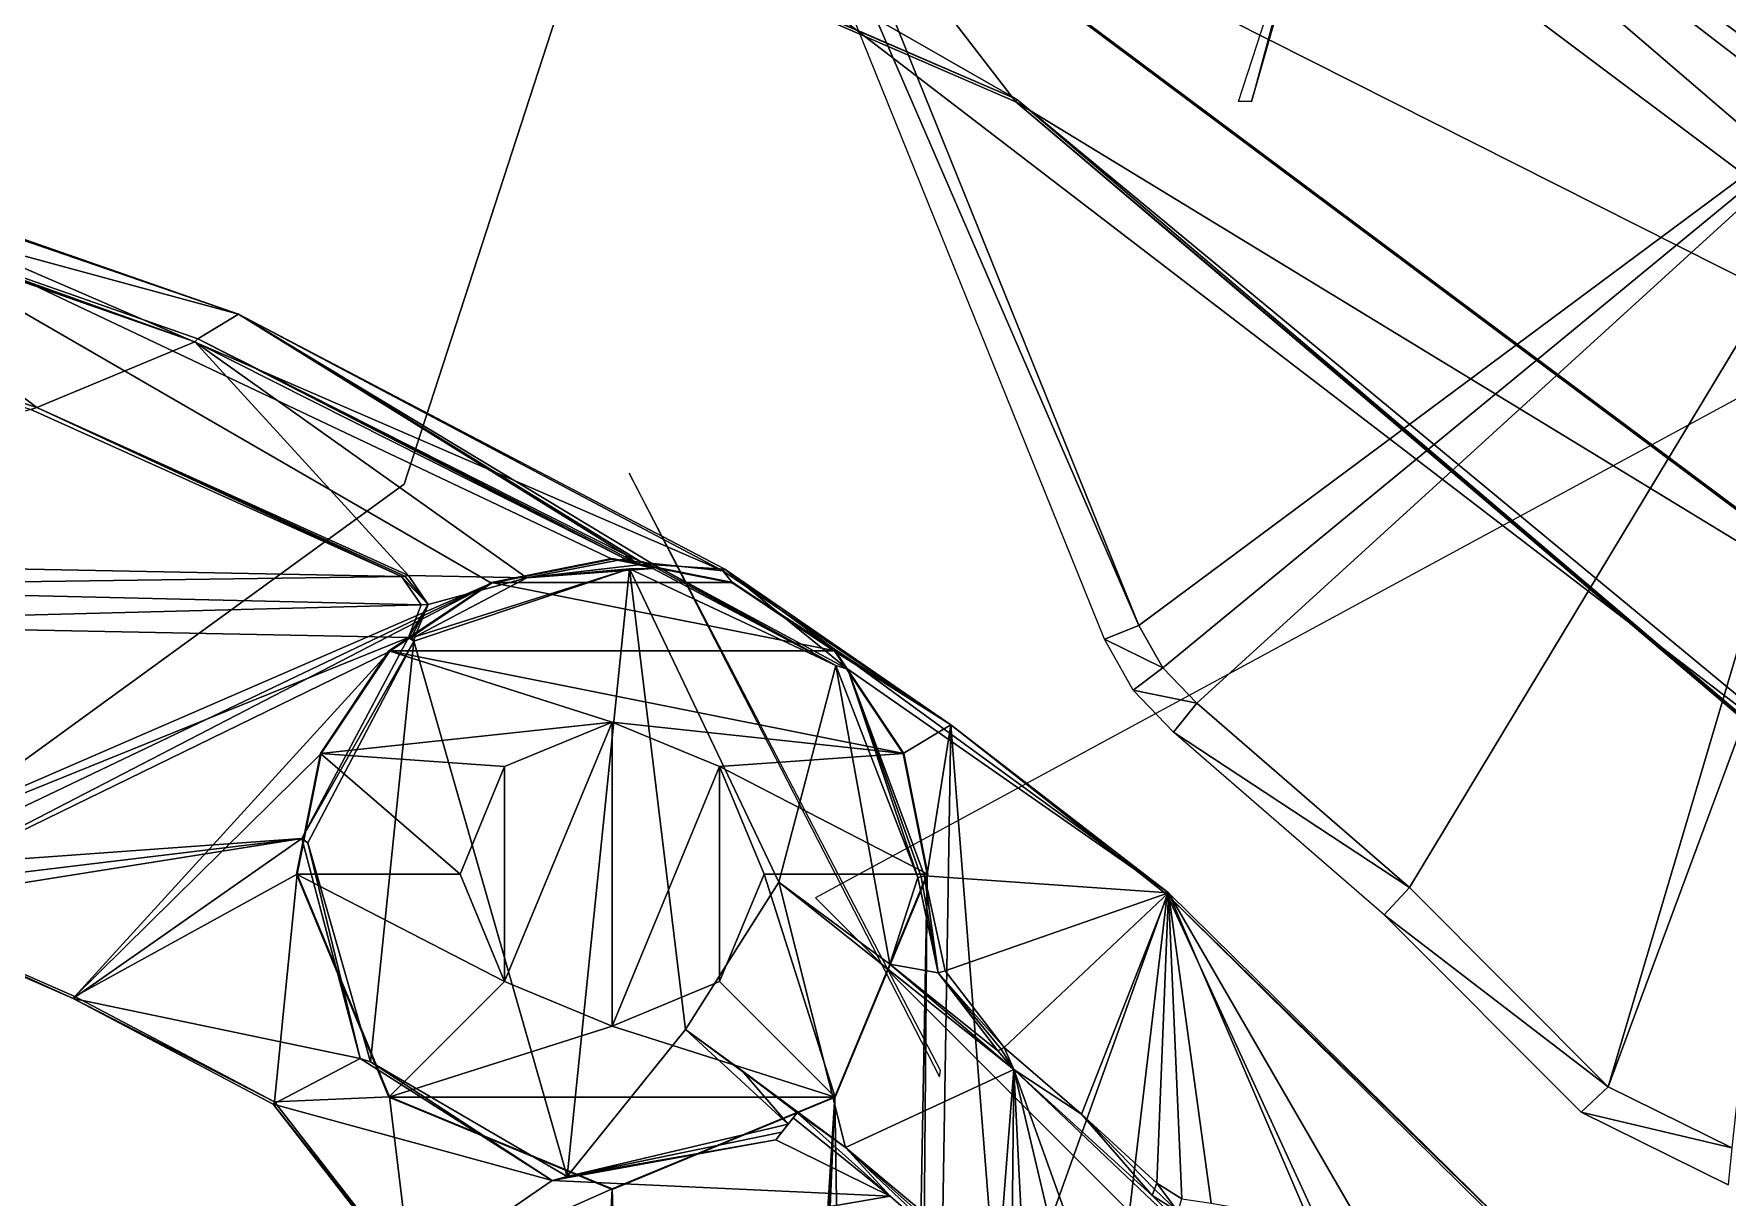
# Model space of a CAD drawing. Header units: millimetres. Extents: x -228 to 228, y -204 to 237.
# Drawn here: x 17.26 to 40.09, y 34.22 to 49.91 of the extents above; entities that cross this region are included whole.
import ezdxf

# ---------------------------------------------------------------- set-up
doc = ezdxf.new("R2010")
doc.units = ezdxf.units.MM
doc.header["$LTSCALE"] = 127.314815
for name, color, linetype in [('1824', 7, 'CONTINUOUS'), ('2216', 7, 'CONTINUOUS'), ('2280', 7, 'CONTINUOUS'), ('2468', 7, 'CONTINUOUS'), ('2793', 7, 'CONTINUOUS'), ('3519', 7, 'CONTINUOUS'), ('3522', 7, 'CONTINUOUS'), ('3565', 7, 'CONTINUOUS'), ('3601', 7, 'CONTINUOUS'), ('3618', 7, 'CONTINUOUS'), ('3619', 7, 'CONTINUOUS'), ('3621', 7, 'CONTINUOUS'), ('3628', 7, 'CONTINUOUS'), ('5003', 7, 'CONTINUOUS'), ('5004', 7, 'CONTINUOUS'), ('5008', 7, 'CONTINUOUS'), ('5010', 7, 'CONTINUOUS'), ('5075', 7, 'CONTINUOUS'), ('5076', 7, 'CONTINUOUS'), ('5080', 7, 'CONTINUOUS'), ('5083', 7, 'CONTINUOUS'), ('5084', 7, 'CONTINUOUS'), ('5085', 7, 'CONTINUOUS'), ('5110', 7, 'CONTINUOUS'), ('5111', 7, 'CONTINUOUS'), ('5112', 7, 'CONTINUOUS'), ('5113', 7, 'CONTINUOUS'), ('5130', 7, 'CONTINUOUS'), ('5131', 7, 'CONTINUOUS'), ('5136', 7, 'CONTINUOUS'), ('5137', 7, 'CONTINUOUS'), ('5139', 7, 'CONTINUOUS'), ('5140', 7, 'CONTINUOUS'), ('5155', 7, 'CONTINUOUS'), ('5156', 7, 'CONTINUOUS'), ('5201', 7, 'CONTINUOUS'), ('5242', 7, 'CONTINUOUS'), ('5254', 7, 'CONTINUOUS'), ('5259', 7, 'CONTINUOUS'), ('5282', 7, 'CONTINUOUS'), ('5284', 7, 'CONTINUOUS'), ('5285', 7, 'CONTINUOUS'), ('5286', 7, 'CONTINUOUS'), ('5287', 7, 'CONTINUOUS'), ('5289', 7, 'CONTINUOUS'), ('5291', 7, 'CONTINUOUS'), ('5295', 7, 'CONTINUOUS'), ('5312', 7, 'CONTINUOUS'), ('5313', 7, 'CONTINUOUS')]:
    doc.layers.add(name, color=color, linetype=linetype)

msp = doc.modelspace()

# ---------------------------------------------------------------- linework, layer by layer
at = {"layer": '1824', "color": 5, "linetype": 'Continuous'}
for points in [[(27.5, 60, 15.1), (22.248, 43.836, 15.1), (27.5, 60, 17.1), (27.5, 60, 15.1)], [(22.248, 43.836, 15.1), (8.498, 33.846, 15.1), (22.248, 43.836, 17.1), (22.248, 43.836, 15.1)]]:
    msp.add_3dface(points, dxfattribs=at)
at = {"layer": '2216', "color": 5, "linetype": 'Continuous'}
msp.add_3dface([(27.796, 38.258, 1088.256), (38.258, 27.796, 1088.256), (71.442, 61.905, 1086.02), (27.796, 38.258, 1088.256)], dxfattribs=at)
at = {"layer": '2280', "color": 5, "linetype": 'Continuous'}
for points in [[(33.5, 49, 1084.89), (34.932, 53.408, 1084.89), (33.676, 49, 1085.314), (33.5, 49, 1084.89)], [(34.932, 53.408, 1084.89), (34.657, 52.662, 1085.314), (33.676, 49, 1085.314), (34.932, 53.408, 1084.89)]]:
    msp.add_3dface(points, dxfattribs=at)
at = {"layer": '2468', "color": 6, "linetype": 'Continuous'}
msp.add_3dface([(29.467, 35.846, 1081.058), (29.483, 35.932, 1078.615), (25.281, 43.986, 1083.49), (29.467, 35.846, 1081.058)], dxfattribs=at)
at = {"layer": '2793', "color": 6, "linetype": 'Continuous'}
msp.add_3dface([(52.59, 47.66, 1079.587), (52.633, 47.819, 1079.765), (37.637, 60.172, 1079.587), (52.59, 47.66, 1079.587)], dxfattribs=at)
at = {"layer": '3519', "color": 5, "linetype": 'Continuous'}
for points in [[(24.568, 60.718, 1032.99), (42.638, 49.722, 1032.99), (32.157, 41.934, 1032.99), (24.568, 60.718, 1032.99)], [(32.157, 41.934, 1032.99), (42.638, 49.722, 1032.99), (32.48, 41.359, 1032.99), (32.157, 41.934, 1032.99)], [(32.48, 41.359, 1032.99), (42.638, 49.722, 1032.99), (32.937, 40.883, 1032.99), (32.48, 41.359, 1032.99)], [(32.937, 40.883, 1032.99), (42.638, 49.722, 1032.99), (35.805, 38.396, 1032.99), (32.937, 40.883, 1032.99)], [(35.805, 38.396, 1032.99), (42.638, 49.722, 1032.99), (38.486, 35.708, 1032.99), (35.805, 38.396, 1032.99)], [(42.638, 49.722, 1032.99), (40.976, 42.426, 1032.99), (38.486, 35.708, 1032.99), (42.638, 49.722, 1032.99)], [(38.486, 35.708, 1032.99), (40.976, 42.426, 1032.99), (40.151, 34.888, 1032.99), (38.486, 35.708, 1032.99)]]:
    msp.add_3dface(points, dxfattribs=at)
at = {"layer": '3522', "color": 5, "linetype": 'Continuous'}
for points in [[(65.761, 65.761, 1035.99), (80.54, 46.5, 1035.99), (24.755, 61.181, 1035.99), (65.761, 65.761, 1035.99)], [(24.755, 61.181, 1035.99), (80.54, 46.5, 1035.99), (42.964, 50.101, 1035.99), (24.755, 61.181, 1035.99)]]:
    msp.add_3dface(points, dxfattribs=at)
at = {"layer": '3565', "color": 5, "linetype": 'Continuous'}
for points in [[(38.119, 35.368, 1037.99), (38.119, 35.368, 1033.49), (40.104, 34.39, 1033.49), (38.119, 35.368, 1037.99)], [(40.104, 34.39, 1037.99), (38.119, 35.368, 1037.99), (40.104, 34.39, 1033.49), (40.104, 34.39, 1037.99)]]:
    msp.add_3dface(points, dxfattribs=at)
at = {"layer": '3601', "color": 5, "linetype": 'Continuous'}
msp.add_3dface([(42.638, 49.722, 1032.99), (24.568, 60.718, 1032.99), (42.963, 50.101, 1033.49), (42.638, 49.722, 1032.99)], dxfattribs=at)
at = {"layer": '3618', "color": 5, "linetype": 'Continuous'}
for points in [[(24.104, 60.531, 1033.49), (24.568, 60.718, 1032.99), (32.157, 41.934, 1032.99), (24.104, 60.531, 1033.49)], [(31.693, 41.747, 1033.49), (24.104, 60.531, 1033.49), (32.157, 41.934, 1032.99), (31.693, 41.747, 1033.49)]]:
    msp.add_3dface(points, dxfattribs=at)
at = {"layer": '3619', "color": 5, "linetype": 'Continuous'}
for points in [[(31.693, 41.747, 1033.49), (32.157, 41.934, 1032.99), (32.48, 41.359, 1032.99), (31.693, 41.747, 1033.49)], [(32.078, 41.061, 1033.49), (31.693, 41.747, 1033.49), (32.48, 41.359, 1032.99), (32.078, 41.061, 1033.49)], [(32.078, 41.061, 1033.49), (32.48, 41.359, 1032.99), (32.937, 40.883, 1032.99), (32.078, 41.061, 1033.49)], [(32.623, 40.494, 1033.49), (32.078, 41.061, 1033.49), (32.937, 40.883, 1032.99), (32.623, 40.494, 1033.49)]]:
    msp.add_3dface(points, dxfattribs=at)
at = {"layer": '3621', "color": 5, "linetype": 'Continuous'}
for points in [[(38.119, 35.368, 1033.49), (38.486, 35.708, 1032.99), (40.151, 34.888, 1032.99), (38.119, 35.368, 1033.49)], [(40.104, 34.39, 1033.49), (38.119, 35.368, 1033.49), (40.151, 34.888, 1032.99), (40.104, 34.39, 1033.49)]]:
    msp.add_3dface(points, dxfattribs=at)
at = {"layer": '3628', "color": 5, "linetype": 'Continuous'}
for points in [[(32.623, 40.494, 1033.49), (32.937, 40.883, 1032.99), (35.805, 38.396, 1032.99), (32.623, 40.494, 1033.49)], [(35.464, 38.03, 1033.49), (32.623, 40.494, 1033.49), (35.805, 38.396, 1032.99), (35.464, 38.03, 1033.49)], [(35.464, 38.03, 1033.49), (35.805, 38.396, 1032.99), (38.486, 35.708, 1032.99), (35.464, 38.03, 1033.49)], [(38.119, 35.368, 1033.49), (35.464, 38.03, 1033.49), (38.486, 35.708, 1032.99), (38.119, 35.368, 1033.49)]]:
    msp.add_3dface(points, dxfattribs=at)
at = {"layer": '5003', "color": 6, "linetype": 'Continuous'}
for points in [[(23.429, 42.502, 1039.01), (12.972, 48.548, 1039.01), (25.054, 42.826, 1039.01), (23.429, 42.502, 1039.01)], [(12.972, 48.548, 1039.01), (23.429, 42.502, 1039.01), (14.491, 38.626, 1039.01), (12.972, 48.548, 1039.01)], [(25.054, 42.826, 1039.01), (12.972, 48.548, 1039.01), (26.546, 42.668, 1039.01), (25.054, 42.826, 1039.01)], [(26.679, 42.502, 1039.01), (25.054, 42.826, 1039.01), (26.546, 42.668, 1039.01), (26.679, 42.502, 1039.01)], [(14.491, 38.626, 1039.01), (23.429, 42.502, 1039.01), (14.71, 38.34, 1039.01), (14.491, 38.626, 1039.01)], [(14.71, 38.34, 1039.01), (23.429, 42.502, 1039.01), (15.016, 38.149, 1039.01), (14.71, 38.34, 1039.01)], [(23.429, 42.502, 1039.01), (22.05, 41.582, 1039.01), (15.016, 38.149, 1039.01), (23.429, 42.502, 1039.01)], [(29.621, 40.593, 1039.01), (26.679, 42.502, 1039.01), (26.546, 42.668, 1039.01), (29.621, 40.593, 1039.01)], [(28.057, 41.581, 1039.01), (26.679, 42.502, 1039.01), (29.621, 40.593, 1039.01), (28.057, 41.581, 1039.01)], [(15.016, 38.149, 1039.01), (22.05, 41.582, 1039.01), (17.806, 36.929, 1039.01), (15.016, 38.149, 1039.01)], [(22.05, 41.582, 1039.01), (21.13, 40.204, 1039.01), (17.806, 36.929, 1039.01), (22.05, 41.582, 1039.01)], [(28.977, 40.204, 1039.01), (28.057, 41.581, 1039.01), (29.621, 40.593, 1039.01), (28.977, 40.204, 1039.01)], [(29.3, 38.579, 1039.01), (28.977, 40.204, 1039.01), (29.621, 40.593, 1039.01), (29.3, 38.579, 1039.01)], [(29, 2.712, 1039.01), (29.3, 38.579, 1039.01), (29.621, 40.593, 1039.01), (29, 2.712, 1039.01)], [(30.295, 32.038, 1039.01), (29, 2.712, 1039.01), (29.621, 40.593, 1039.01), (30.295, 32.038, 1039.01)], [(32.536, 38.297, 1039.01), (30.295, 32.038, 1039.01), (29.621, 40.593, 1039.01), (32.536, 38.297, 1039.01)], [(21.13, 40.204, 1039.01), (20.807, 38.579, 1039.01), (17.806, 36.929, 1039.01), (21.13, 40.204, 1039.01)], [(17.806, 36.929, 1039.01), (20.807, 38.579, 1039.01), (20.499, 35.506, 1039.01), (17.806, 36.929, 1039.01)], [(20.807, 38.579, 1039.01), (22.05, 35.576, 1039.01), (20.499, 35.506, 1039.01), (20.807, 38.579, 1039.01)], [(29.3, 38.579, 1039.01), (28.614, 1, 1039.01), (28.056, 35.576, 1039.01), (29.3, 38.579, 1039.01)], [(28.614, 1, 1039.01), (29.3, 38.579, 1039.01), (29, 2.712, 1039.01), (28.614, 1, 1039.01)], [(32.018, 33.915, 1039.01), (30.295, 32.038, 1039.01), (32.536, 38.297, 1039.01), (32.018, 33.915, 1039.01)], [(34.563, 33.902, 1039.01), (32.018, 33.915, 1039.01), (32.536, 38.297, 1039.01), (34.563, 33.902, 1039.01)], [(37.817, 33.092, 1039.01), (34.563, 33.902, 1039.01), (32.536, 38.297, 1039.01), (37.817, 33.092, 1039.01)], [(20.499, 35.506, 1039.01), (22.05, 35.576, 1039.01), (22.348, 33.128, 1039.01), (20.499, 35.506, 1039.01)], [(22.05, 35.576, 1039.01), (25.053, 34.332, 1039.01), (22.348, 33.128, 1039.01), (22.05, 35.576, 1039.01)], [(25.053, 34.332, 1039.01), (28.056, 35.576, 1039.01), (26, 2.712, 1039.01), (25.053, 34.332, 1039.01)], [(28.056, 35.576, 1039.01), (26.557, 0.712, 1039.01), (26, 0.712, 1039.01), (28.056, 35.576, 1039.01)], [(28.056, 35.576, 1039.01), (26, 0.712, 1039.01), (26, 2.712, 1039.01), (28.056, 35.576, 1039.01)], [(26.565, 0.751, 1039.01), (26.557, 0.712, 1039.01), (28.056, 35.576, 1039.01), (26.565, 0.751, 1039.01)], [(26.57, 0.791, 1039.01), (26.565, 0.751, 1039.01), (28.056, 35.576, 1039.01), (26.57, 0.791, 1039.01)], [(26.59, 1, 1039.01), (26.57, 0.791, 1039.01), (28.056, 35.576, 1039.01), (26.59, 1, 1039.01)], [(28.614, 1, 1039.01), (26.59, 1, 1039.01), (28.056, 35.576, 1039.01), (28.614, 1, 1039.01)], [(25.053, 34.332, 1039.01), (23.735, 8.205, 1039.01), (22.348, 33.128, 1039.01), (25.053, 34.332, 1039.01)], [(24.969, 2.712, 1039.01), (23.735, 8.205, 1039.01), (25.053, 34.332, 1039.01), (24.969, 2.712, 1039.01)], [(24.969, 2.712, 1039.01), (25.053, 34.332, 1039.01), (26, 2.712, 1039.01), (24.969, 2.712, 1039.01)]]:
    msp.add_3dface(points, dxfattribs=at)
at = {"layer": '5004', "color": 6, "linetype": 'Continuous'}
for points in [[(27.297, 53.15, 1041.01), (14.937, 55.747, 1041.01), (30.499, 48.996, 1041.01), (27.297, 53.15, 1041.01)], [(43.249, 41.226, 1041.01), (27.297, 53.15, 1041.01), (30.499, 48.996, 1041.01), (43.249, 41.226, 1041.01)], [(43.424, 38.016, 1041.01), (43.249, 41.226, 1041.01), (30.499, 48.996, 1041.01), (43.424, 38.016, 1041.01)], [(13.015, 48.573, 1041.01), (13.357, 47.936, 1041.01), (20.013, 46.133, 1041.01), (13.015, 48.573, 1041.01)], [(13.357, 47.936, 1041.01), (19.466, 45.796, 1041.01), (20.013, 46.133, 1041.01), (13.357, 47.936, 1041.01)], [(19.466, 45.796, 1041.01), (25.247, 42.882, 1041.01), (20.013, 46.133, 1041.01), (19.466, 45.796, 1041.01)], [(25.427, 42.798, 1041.01), (25.62, 42.752, 1041.01), (20.013, 46.133, 1041.01), (25.427, 42.798, 1041.01)], [(20.013, 46.133, 1041.01), (25.62, 42.752, 1041.01), (26.574, 42.691, 1041.01), (20.013, 46.133, 1041.01)], [(25.247, 42.882, 1041.01), (25.427, 42.798, 1041.01), (20.013, 46.133, 1041.01), (25.247, 42.882, 1041.01)], [(17.216, 44.847, 1041.01), (10.065, 42.831, 1041.01), (22.212, 42.594, 1041.01), (17.216, 44.847, 1041.01)], [(10.065, 42.831, 1041.01), (12.173, 42.454, 1041.01), (22.212, 42.594, 1041.01), (10.065, 42.831, 1041.01)], [(25.62, 42.752, 1041.01), (28.233, 41.341, 1041.01), (26.574, 42.691, 1041.01), (25.62, 42.752, 1041.01)], [(22.212, 42.594, 1041.01), (12.173, 42.454, 1041.01), (22.478, 42.21, 1041.01), (22.212, 42.594, 1041.01)], [(26.574, 42.691, 1041.01), (28.233, 41.341, 1041.01), (32.558, 38.324, 1041.01), (26.574, 42.691, 1041.01)], [(12.173, 42.454, 1041.01), (12.755, 41.957, 1041.01), (22.478, 42.21, 1041.01), (12.173, 42.454, 1041.01)], [(22.478, 42.21, 1041.01), (12.755, 41.957, 1041.01), (22.307, 41.772, 1041.01), (22.478, 42.21, 1041.01)], [(12.755, 41.957, 1041.01), (14.466, 38.598, 1041.01), (22.307, 41.772, 1041.01), (12.755, 41.957, 1041.01)], [(22.307, 41.772, 1041.01), (14.466, 38.598, 1041.01), (20.869, 39.06, 1041.01), (22.307, 41.772, 1041.01)], [(28.233, 41.341, 1041.01), (29.265, 38.555, 1041.01), (32.558, 38.324, 1041.01), (28.233, 41.341, 1041.01)], [(14.466, 38.598, 1041.01), (14.685, 38.312, 1041.01), (20.869, 39.06, 1041.01), (14.466, 38.598, 1041.01)], [(14.685, 38.312, 1041.01), (14.991, 38.122, 1041.01), (20.869, 39.06, 1041.01), (14.685, 38.312, 1041.01)], [(14.991, 38.122, 1041.01), (17.786, 36.901, 1041.01), (20.869, 39.06, 1041.01), (14.991, 38.122, 1041.01)], [(20.869, 39.06, 1041.01), (17.786, 36.901, 1041.01), (21.654, 36.092, 1041.01), (20.869, 39.06, 1041.01)], [(29.265, 38.555, 1041.01), (29.543, 37.276, 1041.01), (32.558, 38.324, 1041.01), (29.265, 38.555, 1041.01)], [(29.543, 37.276, 1041.01), (30.339, 36.238, 1041.01), (32.558, 38.324, 1041.01), (29.543, 37.276, 1041.01)], [(30.339, 36.238, 1041.01), (31.382, 35.339, 1041.01), (32.558, 38.324, 1041.01), (30.339, 36.238, 1041.01)], [(31.382, 35.339, 1041.01), (32.398, 34.41, 1041.01), (32.558, 38.324, 1041.01), (31.382, 35.339, 1041.01)], [(32.398, 34.41, 1041.01), (32.736, 34.2, 1041.01), (32.558, 38.324, 1041.01), (32.398, 34.41, 1041.01)], [(34.45, 33.913, 1041.01), (35.552, 33.153, 1041.01), (32.558, 38.324, 1041.01), (34.45, 33.913, 1041.01)], [(32.558, 38.324, 1041.01), (35.552, 33.153, 1041.01), (37.836, 33.124, 1041.01), (32.558, 38.324, 1041.01)], [(33.13, 34.139, 1041.01), (34.45, 33.913, 1041.01), (32.558, 38.324, 1041.01), (33.13, 34.139, 1041.01)], [(32.736, 34.2, 1041.01), (33.13, 34.139, 1041.01), (32.558, 38.324, 1041.01), (32.736, 34.2, 1041.01)], [(17.786, 36.901, 1041.01), (20.482, 35.475, 1041.01), (21.654, 36.092, 1041.01), (17.786, 36.901, 1041.01)], [(21.654, 36.092, 1041.01), (20.482, 35.475, 1041.01), (24.243, 34.446, 1041.01), (21.654, 36.092, 1041.01)], [(20.482, 35.475, 1041.01), (22.315, 33.119, 1041.01), (24.243, 34.446, 1041.01), (20.482, 35.475, 1041.01)], [(27.495, 35.292, 1041.01), (27.262, 34.993, 1041.01), (28.802, 34.234, 1041.01), (27.495, 35.292, 1041.01)], [(27.262, 34.993, 1041.01), (24.243, 34.446, 1041.01), (28.802, 34.234, 1041.01), (27.262, 34.993, 1041.01)], [(24.243, 34.446, 1041.01), (22.315, 33.119, 1041.01), (28.802, 34.234, 1041.01), (24.243, 34.446, 1041.01)], [(28.802, 34.234, 1041.01), (22.315, 33.119, 1041.01), (30.067, 33.128, 1041.01), (28.802, 34.234, 1041.01)]]:
    msp.add_3dface(points, dxfattribs=at)
at = {"layer": '5008', "color": 6, "linetype": 'Continuous'}
for points in [[(29.069, 56.453, 1040.41), (46.067, 43.702, 1040.41), (30.444, 57.117, 1075.51), (29.069, 56.453, 1040.41)], [(30.444, 57.117, 1075.51), (46.067, 43.702, 1040.41), (47.374, 44.101, 1075.51), (30.444, 57.117, 1075.51)]]:
    msp.add_3dface(points, dxfattribs=at)
at = {"layer": '5010', "color": 6, "linetype": 'Continuous'}
msp.add_3dface([(46.487, 47.803, 1074.21), (41.748, 50.403, 1038.91), (33.586, 57.603, 1074.21), (46.487, 47.803, 1074.21)], dxfattribs=at)
at = {"layer": '5075', "color": 6, "linetype": 'Continuous'}
for points in [[(25.053, 42.834, 1038.51), (26.682, 42.51, 1038.51), (23.425, 42.51, 1038.51), (25.053, 42.834, 1038.51)], [(23.425, 42.51, 1038.51), (28.063, 41.588, 1038.51), (22.044, 41.588, 1038.51), (23.425, 42.51, 1038.51)], [(26.682, 42.51, 1038.51), (28.063, 41.588, 1038.51), (23.425, 42.51, 1038.51), (26.682, 42.51, 1038.51)], [(21.122, 40.207, 1038.51), (22.044, 41.588, 1038.51), (25.053, 40.629, 1038.51), (21.122, 40.207, 1038.51)], [(28.063, 41.588, 1038.51), (28.985, 40.207, 1038.51), (22.044, 41.588, 1038.51), (28.063, 41.588, 1038.51)], [(22.044, 41.588, 1038.51), (28.985, 40.207, 1038.51), (25.053, 40.629, 1038.51), (22.044, 41.588, 1038.51)], [(23.604, 40.029, 1038.51), (21.122, 40.207, 1038.51), (25.053, 40.629, 1038.51), (23.604, 40.029, 1038.51)], [(25.053, 40.629, 1038.51), (28.985, 40.207, 1038.51), (26.503, 40.029, 1038.51), (25.053, 40.629, 1038.51)], [(20.798, 38.579, 1038.51), (21.122, 40.207, 1038.51), (23.003, 38.579, 1038.51), (20.798, 38.579, 1038.51)], [(23.003, 38.579, 1038.51), (21.122, 40.207, 1038.51), (23.604, 40.029, 1038.51), (23.003, 38.579, 1038.51)], [(28.985, 40.207, 1038.51), (29.309, 38.579, 1038.51), (26.503, 40.029, 1038.51), (28.985, 40.207, 1038.51)], [(26.503, 40.029, 1038.51), (29.309, 38.579, 1038.51), (27.103, 38.579, 1038.51), (26.503, 40.029, 1038.51)], [(22.044, 35.57, 1038.51), (20.798, 38.579, 1038.51), (23.604, 37.129, 1038.51), (22.044, 35.57, 1038.51)], [(23.604, 37.129, 1038.51), (20.798, 38.579, 1038.51), (23.003, 38.579, 1038.51), (23.604, 37.129, 1038.51)], [(27.103, 38.579, 1038.51), (28.063, 35.57, 1038.51), (26.503, 37.129, 1038.51), (27.103, 38.579, 1038.51)], [(29.309, 38.579, 1038.51), (28.063, 35.57, 1038.51), (27.103, 38.579, 1038.51), (29.309, 38.579, 1038.51)], [(25.053, 36.529, 1038.51), (22.044, 35.57, 1038.51), (23.604, 37.129, 1038.51), (25.053, 36.529, 1038.51)], [(28.063, 35.57, 1038.51), (25.053, 36.529, 1038.51), (26.503, 37.129, 1038.51), (28.063, 35.57, 1038.51)], [(28.063, 35.57, 1038.51), (22.044, 35.57, 1038.51), (25.053, 36.529, 1038.51), (28.063, 35.57, 1038.51)], [(25.053, 34.323, 1038.51), (22.044, 35.57, 1038.51), (28.063, 35.57, 1038.51), (25.053, 34.323, 1038.51)]]:
    msp.add_3dface(points, dxfattribs=at)
at = {"layer": '5076', "color": 6, "linetype": 'Continuous'}
for points in [[(22.379, 41.719, 1046.01), (24.445, 34.499, 1046.01), (25.289, 42.697, 1046.01), (22.379, 41.719, 1046.01)], [(24.445, 34.499, 1046.01), (26.043, 36.484, 1046.01), (25.289, 42.697, 1046.01), (24.445, 34.499, 1046.01)], [(26.043, 36.484, 1046.01), (27.301, 38.472, 1046.01), (25.289, 42.697, 1046.01), (26.043, 36.484, 1046.01)], [(25.289, 42.697, 1046.01), (27.301, 38.472, 1046.01), (28.069, 41.393, 1046.01), (25.289, 42.697, 1046.01)], [(20.951, 39.001, 1046.01), (21.796, 36.049, 1046.01), (22.379, 41.719, 1046.01), (20.951, 39.001, 1046.01)], [(21.796, 36.049, 1046.01), (24.445, 34.499, 1046.01), (22.379, 41.719, 1046.01), (21.796, 36.049, 1046.01)], [(28.069, 41.393, 1046.01), (27.301, 38.472, 1046.01), (28.8, 37.363, 1046.01), (28.069, 41.393, 1046.01)], [(29.178, 38.532, 1046.01), (28.069, 41.393, 1046.01), (28.8, 37.363, 1046.01), (29.178, 38.532, 1046.01)], [(29.452, 37.245, 1046.01), (29.178, 38.532, 1046.01), (28.8, 37.363, 1046.01), (29.452, 37.245, 1046.01)], [(30.253, 36.196, 1046.01), (29.452, 37.245, 1046.01), (28.8, 37.363, 1046.01), (30.253, 36.196, 1046.01)], [(27.429, 35.207, 1046.01), (26.043, 36.484, 1046.01), (24.445, 34.499, 1046.01), (27.429, 35.207, 1046.01)], [(26.802, 35.93, 1046.01), (26.043, 36.484, 1046.01), (27.429, 35.207, 1046.01), (26.802, 35.93, 1046.01)], [(27.549, 35.361, 1046.01), (26.802, 35.93, 1046.01), (27.429, 35.207, 1046.01), (27.549, 35.361, 1046.01)]]:
    msp.add_3dface(points, dxfattribs=at)
at = {"layer": '5080', "color": 6, "linetype": 'Continuous'}
for points in [[(31.433, 58.942, 1075.51), (48.94, 45.465, 1075.51), (46.205, 55.869, 1075.51), (31.433, 58.942, 1075.51)], [(30.671, 57.536, 1075.51), (30.444, 57.117, 1075.51), (47.733, 44.414, 1075.51), (30.671, 57.536, 1075.51)], [(30.444, 57.117, 1075.51), (47.374, 44.101, 1075.51), (47.733, 44.414, 1075.51), (30.444, 57.117, 1075.51)]]:
    msp.add_3dface(points, dxfattribs=at)
at = {"layer": '5083', "color": 6, "linetype": 'Continuous'}
for points in [[(48.938, 45.429, 1076.26), (31.444, 58.907, 1076.26), (30.706, 57.546, 1076.26), (48.938, 45.429, 1076.26)], [(47.771, 44.412, 1076.26), (48.938, 45.429, 1076.26), (30.706, 57.546, 1076.26), (47.771, 44.412, 1076.26)]]:
    msp.add_3dface(points, dxfattribs=at)
at = {"layer": '5084', "color": 6, "linetype": 'Continuous'}
msp.add_3dface([(26.799, 51.159, 1038.91), (41.748, 50.403, 1038.91), (42.49, 39.116, 1038.91), (26.799, 51.159, 1038.91)], dxfattribs=at)
at = {"layer": '5085', "color": 6, "linetype": 'Continuous'}
for points in [[(14.914, 55.787, 1039.11), (26.799, 51.159, 1038.91), (30.505, 49.029, 1039.21), (14.914, 55.787, 1039.11)], [(26.799, 51.159, 1038.91), (42.49, 39.116, 1038.91), (30.505, 49.029, 1039.21), (26.799, 51.159, 1038.91)], [(30.505, 49.029, 1039.21), (42.49, 39.116, 1038.91), (43.455, 38.027, 1039.21), (30.505, 49.029, 1039.21)]]:
    msp.add_3dface(points, dxfattribs=at)
at = {"layer": '5110', "color": 6, "linetype": 'Continuous'}
for points in [[(25.053, 40.629, 1044.51), (25.053, 36.529, 1044.51), (23.604, 37.129, 1044.51), (25.053, 40.629, 1044.51)], [(23.604, 40.028, 1044.51), (25.053, 40.629, 1044.51), (23.604, 37.129, 1044.51), (23.604, 40.028, 1044.51)], [(26.503, 40.028, 1044.51), (25.053, 36.529, 1044.51), (25.053, 40.629, 1044.51), (26.503, 40.028, 1044.51)], [(23.003, 38.579, 1044.51), (23.604, 40.028, 1044.51), (23.604, 37.129, 1044.51), (23.003, 38.579, 1044.51)], [(26.503, 37.129, 1044.51), (25.053, 36.529, 1044.51), (26.503, 40.028, 1044.51), (26.503, 37.129, 1044.51)], [(27.103, 38.579, 1044.51), (26.503, 37.129, 1044.51), (26.503, 40.028, 1044.51), (27.103, 38.579, 1044.51)]]:
    msp.add_3dface(points, dxfattribs=at)
at = {"layer": '5111', "color": 6, "linetype": 'Continuous'}
for points in [[(25.053, 40.629, 1038.51), (26.503, 40.029, 1038.51), (25.053, 40.629, 1044.51), (25.053, 40.629, 1038.51)], [(26.503, 40.029, 1038.51), (26.503, 40.028, 1044.51), (25.053, 40.629, 1044.51), (26.503, 40.029, 1038.51)], [(26.503, 40.029, 1038.51), (27.103, 38.579, 1038.51), (26.503, 40.028, 1044.51), (26.503, 40.029, 1038.51)], [(27.103, 38.579, 1038.51), (27.103, 38.579, 1044.51), (26.503, 40.028, 1044.51), (27.103, 38.579, 1038.51)], [(27.103, 38.579, 1038.51), (26.503, 37.129, 1038.51), (27.103, 38.579, 1044.51), (27.103, 38.579, 1038.51)], [(26.503, 37.129, 1038.51), (26.503, 37.129, 1044.51), (27.103, 38.579, 1044.51), (26.503, 37.129, 1038.51)], [(26.503, 37.129, 1038.51), (25.053, 36.529, 1038.51), (26.503, 37.129, 1044.51), (26.503, 37.129, 1038.51)], [(25.053, 36.529, 1038.51), (25.053, 36.529, 1044.51), (26.503, 37.129, 1044.51), (25.053, 36.529, 1038.51)]]:
    msp.add_3dface(points, dxfattribs=at)
at = {"layer": '5112', "color": 6, "linetype": 'Continuous'}
for points in [[(23.604, 40.029, 1038.51), (25.053, 40.629, 1038.51), (23.604, 40.028, 1044.51), (23.604, 40.029, 1038.51)], [(25.053, 40.629, 1038.51), (25.053, 40.629, 1044.51), (23.604, 40.028, 1044.51), (25.053, 40.629, 1038.51)], [(23.003, 38.579, 1038.51), (23.604, 40.029, 1038.51), (23.003, 38.579, 1044.51), (23.003, 38.579, 1038.51)], [(23.604, 40.029, 1038.51), (23.604, 40.028, 1044.51), (23.003, 38.579, 1044.51), (23.604, 40.029, 1038.51)], [(23.604, 37.129, 1038.51), (23.003, 38.579, 1038.51), (23.604, 37.129, 1044.51), (23.604, 37.129, 1038.51)], [(23.003, 38.579, 1038.51), (23.003, 38.579, 1044.51), (23.604, 37.129, 1044.51), (23.003, 38.579, 1038.51)], [(25.053, 36.529, 1038.51), (23.604, 37.129, 1038.51), (25.053, 36.529, 1044.51), (25.053, 36.529, 1038.51)], [(25.053, 36.529, 1044.51), (23.604, 37.129, 1038.51), (23.604, 37.129, 1044.51), (25.053, 36.529, 1044.51)]]:
    msp.add_3dface(points, dxfattribs=at)
at = {"layer": '5113', "color": 6, "linetype": 'Continuous'}
for points in [[(27.301, 38.472, 1046.01), (26.043, 36.484, 1046.01), (28.2, 34.89, 1048.075), (27.301, 38.472, 1046.01)], [(30.47, 35.943, 1049.122), (27.301, 38.472, 1046.01), (28.2, 34.89, 1048.075), (30.47, 35.943, 1049.122)], [(30.255, 33.172, 1050.126), (30.47, 35.943, 1049.122), (28.2, 34.89, 1048.075), (30.255, 33.172, 1050.126)], [(30.44, 32.954, 1050.337), (30.47, 35.943, 1049.122), (30.255, 33.172, 1050.126), (30.44, 32.954, 1050.337)], [(30.63, 32.835, 1050.51), (30.47, 35.943, 1049.122), (30.44, 32.954, 1050.337), (30.63, 32.835, 1050.51)], [(32.08, 31.459, 1052.024), (33.404, 33.158, 1052.187), (30.47, 35.943, 1049.122), (32.08, 31.459, 1052.024)], [(32.08, 31.459, 1052.024), (30.47, 35.943, 1049.122), (31.363, 32.155, 1051.269), (32.08, 31.459, 1052.024)], [(31.363, 32.155, 1051.269), (30.47, 35.943, 1049.122), (30.63, 32.835, 1050.51), (31.363, 32.155, 1051.269)]]:
    msp.add_3dface(points, dxfattribs=at)
at = {"layer": '5130', "color": 6, "linetype": 'Continuous'}
for points in [[(46.067, 43.702, 1040.41), (29.069, 56.453, 1040.41), (27.29, 53.177, 1040.41), (46.067, 43.702, 1040.41)], [(43.251, 41.255, 1040.41), (46.067, 43.702, 1040.41), (27.29, 53.177, 1040.41), (43.251, 41.255, 1040.41)]]:
    msp.add_3dface(points, dxfattribs=at)
at = {"layer": '5131', "color": 6, "linetype": 'Continuous'}
for points in [[(27.297, 53.15, 1041.01), (43.251, 41.255, 1040.41), (27.29, 53.177, 1040.41), (27.297, 53.15, 1041.01)], [(27.297, 53.15, 1041.01), (43.249, 41.226, 1041.01), (43.251, 41.255, 1040.41), (27.297, 53.15, 1041.01)]]:
    msp.add_3dface(points, dxfattribs=at)
at = {"layer": '5136', "color": 6, "linetype": 'Continuous'}
for points in [[(48.94, 45.465, 1075.51), (31.433, 58.942, 1075.51), (31.444, 58.907, 1076.26), (48.94, 45.465, 1075.51)], [(48.94, 45.465, 1075.51), (31.444, 58.907, 1076.26), (48.938, 45.429, 1076.26), (48.94, 45.465, 1075.51)]]:
    msp.add_3dface(points, dxfattribs=at)
at = {"layer": '5137', "color": 6, "linetype": 'Continuous'}
for points in [[(30.671, 57.536, 1075.51), (47.733, 44.414, 1075.51), (30.706, 57.546, 1076.26), (30.671, 57.536, 1075.51)], [(47.733, 44.414, 1075.51), (47.771, 44.412, 1076.26), (30.706, 57.546, 1076.26), (47.733, 44.414, 1075.51)]]:
    msp.add_3dface(points, dxfattribs=at)
at = {"layer": '5139', "color": 6, "linetype": 'Continuous'}
for points in [[(28.8, 37.363, 1046.01), (27.301, 38.472, 1046.01), (30.47, 35.943, 1049.122), (28.8, 37.363, 1046.01)], [(30.253, 36.196, 1046.01), (28.8, 37.363, 1046.01), (30.47, 35.943, 1049.122), (30.253, 36.196, 1046.01)], [(30.253, 36.196, 1046.01), (30.47, 35.943, 1049.122), (30.298, 36.218, 1043.394), (30.253, 36.196, 1046.01)], [(30.47, 35.943, 1049.122), (30.339, 36.238, 1041.01), (30.298, 36.218, 1043.394), (30.47, 35.943, 1049.122)], [(31.382, 35.339, 1041.01), (30.339, 36.238, 1041.01), (30.47, 35.943, 1049.122), (31.382, 35.339, 1041.01)], [(31.382, 35.339, 1041.01), (30.47, 35.943, 1049.122), (32.335, 34.242, 1050.51), (31.382, 35.339, 1041.01)], [(30.47, 35.943, 1049.122), (33.404, 33.158, 1052.187), (32.335, 34.242, 1050.51), (30.47, 35.943, 1049.122)], [(32.398, 34.41, 1041.01), (31.382, 35.339, 1041.01), (32.368, 34.33, 1045.523), (32.398, 34.41, 1041.01)], [(31.382, 35.339, 1041.01), (32.335, 34.242, 1050.51), (32.368, 34.33, 1045.523), (31.382, 35.339, 1041.01)], [(33.404, 33.158, 1052.187), (34.444, 32.119, 1050.51), (32.335, 34.242, 1050.51), (33.404, 33.158, 1052.187)]]:
    msp.add_3dface(points, dxfattribs=at)
at = {"layer": '5140', "color": 6, "linetype": 'Continuous'}
for points in [[(26.043, 36.484, 1046.01), (26.802, 35.93, 1046.01), (28.2, 34.89, 1048.075), (26.043, 36.484, 1046.01)], [(26.802, 35.93, 1046.01), (27.549, 35.361, 1046.01), (28.2, 34.89, 1048.075), (26.802, 35.93, 1046.01)], [(27.495, 35.292, 1041.01), (28.802, 34.234, 1041.01), (27.549, 35.361, 1046.01), (27.495, 35.292, 1041.01)], [(27.549, 35.361, 1046.01), (28.802, 34.234, 1041.01), (28.2, 34.89, 1048.075), (27.549, 35.361, 1046.01)], [(28.802, 34.234, 1041.01), (30.067, 33.128, 1041.01), (28.2, 34.89, 1048.075), (28.802, 34.234, 1041.01)], [(28.2, 34.89, 1048.075), (30.067, 33.128, 1041.01), (30.163, 33.151, 1045.693), (28.2, 34.89, 1048.075)], [(30.255, 33.172, 1050.126), (28.2, 34.89, 1048.075), (30.163, 33.151, 1045.693), (30.255, 33.172, 1050.126)]]:
    msp.add_3dface(points, dxfattribs=at)
at = {"layer": '5155', "color": 6, "linetype": 'Continuous'}
for points in [[(12.972, 48.548, 1039.01), (13.015, 48.573, 1041.01), (20.013, 46.133, 1041.01), (12.972, 48.548, 1039.01)], [(26.546, 42.668, 1039.01), (12.972, 48.548, 1039.01), (20.013, 46.133, 1041.01), (26.546, 42.668, 1039.01)], [(26.546, 42.668, 1039.01), (20.013, 46.133, 1041.01), (26.574, 42.691, 1041.01), (26.546, 42.668, 1039.01)], [(29.621, 40.593, 1039.01), (26.546, 42.668, 1039.01), (26.574, 42.691, 1041.01), (29.621, 40.593, 1039.01)], [(29.621, 40.593, 1039.01), (26.574, 42.691, 1041.01), (32.558, 38.324, 1041.01), (29.621, 40.593, 1039.01)], [(32.536, 38.297, 1039.01), (29.621, 40.593, 1039.01), (32.558, 38.324, 1041.01), (32.536, 38.297, 1039.01)], [(32.536, 38.297, 1039.01), (32.558, 38.324, 1041.01), (37.836, 33.124, 1041.01), (32.536, 38.297, 1039.01)], [(37.817, 33.092, 1039.01), (32.536, 38.297, 1039.01), (37.836, 33.124, 1041.01), (37.817, 33.092, 1039.01)]]:
    msp.add_3dface(points, dxfattribs=at)
at = {"layer": '5156', "color": 6, "linetype": 'Continuous'}
for points in [[(14.937, 55.747, 1041.01), (14.914, 55.787, 1039.11), (30.505, 49.029, 1039.21), (14.937, 55.747, 1041.01)], [(30.499, 48.996, 1041.01), (14.937, 55.747, 1041.01), (30.505, 49.029, 1039.21), (30.499, 48.996, 1041.01)], [(30.499, 48.996, 1041.01), (30.505, 49.029, 1039.21), (43.455, 38.027, 1039.21), (30.499, 48.996, 1041.01)], [(43.424, 38.016, 1041.01), (30.499, 48.996, 1041.01), (43.455, 38.027, 1039.21), (43.424, 38.016, 1041.01)]]:
    msp.add_3dface(points, dxfattribs=at)
at = {"layer": '5201', "color": 6, "linetype": 'Continuous'}
msp.add_3dface([(32.335, 34.242, 1050.51), (34.444, 32.119, 1050.51), (32.683, 34.028, 1050.51), (32.335, 34.242, 1050.51)], dxfattribs=at)
at = {"layer": '5242', "color": 6, "linetype": 'Continuous'}
for points in [[(17.295, 44.873, 1044.01), (13.293, 47.899, 1044.01), (12.059, 46.554, 1044.01), (17.295, 44.873, 1044.01)], [(19.427, 45.756, 1044.01), (13.293, 47.899, 1044.01), (17.295, 44.873, 1044.01), (19.427, 45.756, 1044.01)], [(22.306, 42.604, 1044.01), (19.427, 45.756, 1044.01), (17.295, 44.873, 1044.01), (22.306, 42.604, 1044.01)], [(25.229, 42.831, 1044.01), (19.427, 45.756, 1044.01), (23.902, 42.576, 1044.01), (25.229, 42.831, 1044.01)], [(23.902, 42.576, 1044.01), (19.427, 45.756, 1044.01), (22.306, 42.604, 1044.01), (23.902, 42.576, 1044.01)], [(25.41, 42.748, 1044.01), (25.229, 42.831, 1044.01), (23.902, 42.576, 1044.01), (25.41, 42.748, 1044.01)], [(25.604, 42.702, 1044.01), (25.41, 42.748, 1044.01), (23.902, 42.576, 1044.01), (25.604, 42.702, 1044.01)], [(22.571, 42.216, 1044.01), (23.902, 42.576, 1044.01), (22.306, 42.604, 1044.01), (22.571, 42.216, 1044.01)], [(22.394, 41.777, 1044.01), (23.902, 42.576, 1044.01), (22.571, 42.216, 1044.01), (22.394, 41.777, 1044.01)]]:
    msp.add_3dface(points, dxfattribs=at)
at = {"layer": '5254', "color": 6, "linetype": 'Continuous'}
msp.add_3dface([(50.573, 52.005, 1074.21), (46.487, 47.803, 1074.21), (33.586, 57.603, 1074.21), (50.573, 52.005, 1074.21)], dxfattribs=at)
at = {"layer": '5259', "color": 6, "linetype": 'Continuous'}
for points in [[(32.335, 34.242, 1050.51), (32.683, 34.028, 1050.51), (32.368, 34.33, 1045.523), (32.335, 34.242, 1050.51)], [(32.683, 34.028, 1050.51), (32.398, 34.41, 1041.01), (32.368, 34.33, 1045.523), (32.683, 34.028, 1050.51)], [(32.736, 34.2, 1041.01), (32.398, 34.41, 1041.01), (32.683, 34.028, 1050.51), (32.736, 34.2, 1041.01)]]:
    msp.add_3dface(points, dxfattribs=at)
at = {"layer": '5282', "color": 6, "linetype": 'Continuous'}
for points in [[(17.216, 44.847, 1041.01), (17.295, 44.873, 1044.01), (12.059, 46.554, 1044.01), (17.216, 44.847, 1041.01)], [(17.216, 44.847, 1041.01), (22.212, 42.594, 1041.01), (17.295, 44.873, 1044.01), (17.216, 44.847, 1041.01)], [(17.295, 44.873, 1044.01), (22.212, 42.594, 1041.01), (22.257, 42.599, 1042.442), (17.295, 44.873, 1044.01)], [(22.306, 42.604, 1044.01), (17.295, 44.873, 1044.01), (22.257, 42.599, 1042.442), (22.306, 42.604, 1044.01)]]:
    msp.add_3dface(points, dxfattribs=at)
at = {"layer": '5284', "color": 6, "linetype": 'Continuous'}
for points in [[(13.293, 47.899, 1044.01), (19.427, 45.756, 1044.01), (13.326, 47.918, 1042.447), (13.293, 47.899, 1044.01)], [(19.427, 45.756, 1044.01), (13.357, 47.936, 1041.01), (13.326, 47.918, 1042.447), (19.427, 45.756, 1044.01)], [(19.466, 45.796, 1041.01), (13.357, 47.936, 1041.01), (19.427, 45.756, 1044.01), (19.466, 45.796, 1041.01)], [(19.466, 45.796, 1041.01), (19.427, 45.756, 1044.01), (25.229, 42.831, 1044.01), (19.466, 45.796, 1041.01)], [(25.247, 42.882, 1041.01), (19.466, 45.796, 1041.01), (25.238, 42.855, 1042.574), (25.247, 42.882, 1041.01)], [(19.466, 45.796, 1041.01), (25.229, 42.831, 1044.01), (25.238, 42.855, 1042.574), (19.466, 45.796, 1041.01)]]:
    msp.add_3dface(points, dxfattribs=at)
at = {"layer": '5285', "color": 6, "linetype": 'Continuous'}
for points in [[(23.429, 42.502, 1039.01), (25.053, 42.834, 1038.51), (23.425, 42.51, 1038.51), (23.429, 42.502, 1039.01)], [(23.429, 42.502, 1039.01), (25.054, 42.826, 1039.01), (25.053, 42.834, 1038.51), (23.429, 42.502, 1039.01)], [(25.289, 42.697, 1046.01), (25.604, 42.702, 1044.01), (23.902, 42.576, 1044.01), (25.289, 42.697, 1046.01)], [(25.054, 42.826, 1039.01), (26.679, 42.502, 1039.01), (25.053, 42.834, 1038.51), (25.054, 42.826, 1039.01)], [(26.679, 42.502, 1039.01), (26.682, 42.51, 1038.51), (25.053, 42.834, 1038.51), (26.679, 42.502, 1039.01)], [(25.289, 42.697, 1046.01), (28.069, 41.393, 1046.01), (25.604, 42.702, 1044.01), (25.289, 42.697, 1046.01)], [(25.604, 42.702, 1044.01), (28.069, 41.393, 1046.01), (25.612, 42.726, 1042.574), (25.604, 42.702, 1044.01)], [(28.069, 41.393, 1046.01), (25.62, 42.752, 1041.01), (25.612, 42.726, 1042.574), (28.069, 41.393, 1046.01)], [(28.233, 41.341, 1041.01), (25.62, 42.752, 1041.01), (28.069, 41.393, 1046.01), (28.233, 41.341, 1041.01)], [(22.05, 41.582, 1039.01), (23.425, 42.51, 1038.51), (22.044, 41.588, 1038.51), (22.05, 41.582, 1039.01)], [(22.05, 41.582, 1039.01), (23.429, 42.502, 1039.01), (23.425, 42.51, 1038.51), (22.05, 41.582, 1039.01)], [(22.379, 41.719, 1046.01), (25.289, 42.697, 1046.01), (22.394, 41.777, 1044.01), (22.379, 41.719, 1046.01)], [(25.289, 42.697, 1046.01), (23.902, 42.576, 1044.01), (22.394, 41.777, 1044.01), (25.289, 42.697, 1046.01)], [(26.679, 42.502, 1039.01), (28.057, 41.581, 1039.01), (26.682, 42.51, 1038.51), (26.679, 42.502, 1039.01)], [(28.057, 41.581, 1039.01), (28.063, 41.588, 1038.51), (26.682, 42.51, 1038.51), (28.057, 41.581, 1039.01)], [(22.307, 41.772, 1041.01), (20.869, 39.06, 1041.01), (22.379, 41.719, 1046.01), (22.307, 41.772, 1041.01)], [(20.869, 39.06, 1041.01), (20.951, 39.001, 1046.01), (22.379, 41.719, 1046.01), (20.869, 39.06, 1041.01)], [(21.13, 40.204, 1039.01), (22.044, 41.588, 1038.51), (21.122, 40.207, 1038.51), (21.13, 40.204, 1039.01)], [(21.13, 40.204, 1039.01), (22.05, 41.582, 1039.01), (22.044, 41.588, 1038.51), (21.13, 40.204, 1039.01)], [(22.307, 41.772, 1041.01), (22.379, 41.719, 1046.01), (22.348, 41.775, 1042.442), (22.307, 41.772, 1041.01)], [(22.379, 41.719, 1046.01), (22.394, 41.777, 1044.01), (22.348, 41.775, 1042.442), (22.379, 41.719, 1046.01)], [(28.057, 41.581, 1039.01), (28.977, 40.204, 1039.01), (28.063, 41.588, 1038.51), (28.057, 41.581, 1039.01)], [(28.977, 40.204, 1039.01), (28.985, 40.207, 1038.51), (28.063, 41.588, 1038.51), (28.977, 40.204, 1039.01)], [(28.233, 41.341, 1041.01), (28.069, 41.393, 1046.01), (29.178, 38.532, 1046.01), (28.233, 41.341, 1041.01)], [(29.265, 38.555, 1041.01), (28.233, 41.341, 1041.01), (29.223, 38.544, 1043.394), (29.265, 38.555, 1041.01)], [(28.233, 41.341, 1041.01), (29.178, 38.532, 1046.01), (29.223, 38.544, 1043.394), (28.233, 41.341, 1041.01)], [(20.798, 38.579, 1038.51), (21.13, 40.204, 1039.01), (21.122, 40.207, 1038.51), (20.798, 38.579, 1038.51)], [(20.807, 38.579, 1039.01), (21.13, 40.204, 1039.01), (20.798, 38.579, 1038.51), (20.807, 38.579, 1039.01)], [(28.977, 40.204, 1039.01), (29.3, 38.579, 1039.01), (28.985, 40.207, 1038.51), (28.977, 40.204, 1039.01)], [(29.3, 38.579, 1039.01), (29.309, 38.579, 1038.51), (28.985, 40.207, 1038.51), (29.3, 38.579, 1039.01)], [(20.869, 39.06, 1041.01), (21.654, 36.092, 1041.01), (20.951, 39.001, 1046.01), (20.869, 39.06, 1041.01)], [(21.654, 36.092, 1041.01), (21.796, 36.049, 1046.01), (20.951, 39.001, 1046.01), (21.654, 36.092, 1041.01)], [(21.654, 36.092, 1041.01), (24.243, 34.446, 1041.01), (21.796, 36.049, 1046.01), (21.654, 36.092, 1041.01)], [(24.243, 34.446, 1041.01), (24.445, 34.499, 1046.01), (21.796, 36.049, 1046.01), (24.243, 34.446, 1041.01)], [(27.429, 35.207, 1046.01), (24.445, 34.499, 1046.01), (27.343, 35.097, 1043.547), (27.429, 35.207, 1046.01)], [(24.243, 34.446, 1041.01), (27.262, 34.993, 1041.01), (24.445, 34.499, 1046.01), (24.243, 34.446, 1041.01)], [(24.445, 34.499, 1046.01), (27.262, 34.993, 1041.01), (27.343, 35.097, 1043.547), (24.445, 34.499, 1046.01)]]:
    msp.add_3dface(points, dxfattribs=at)
at = {"layer": '5286', "color": 6, "linetype": 'Continuous'}
for points in [[(20.807, 38.579, 1039.01), (20.798, 38.579, 1038.51), (22.044, 35.57, 1038.51), (20.807, 38.579, 1039.01)], [(22.05, 35.576, 1039.01), (20.807, 38.579, 1039.01), (22.044, 35.57, 1038.51), (22.05, 35.576, 1039.01)], [(29.3, 38.579, 1039.01), (28.056, 35.576, 1039.01), (29.309, 38.579, 1038.51), (29.3, 38.579, 1039.01)], [(28.056, 35.576, 1039.01), (28.063, 35.57, 1038.51), (29.309, 38.579, 1038.51), (28.056, 35.576, 1039.01)], [(22.05, 35.576, 1039.01), (22.044, 35.57, 1038.51), (25.053, 34.323, 1038.51), (22.05, 35.576, 1039.01)], [(25.053, 34.332, 1039.01), (22.05, 35.576, 1039.01), (25.053, 34.323, 1038.51), (25.053, 34.332, 1039.01)], [(28.056, 35.576, 1039.01), (25.053, 34.332, 1039.01), (28.063, 35.57, 1038.51), (28.056, 35.576, 1039.01)], [(25.053, 34.332, 1039.01), (25.053, 34.323, 1038.51), (28.063, 35.57, 1038.51), (25.053, 34.332, 1039.01)]]:
    msp.add_3dface(points, dxfattribs=at)
at = {"layer": '5287', "color": 6, "linetype": 'Continuous'}
for points in [[(27.262, 34.993, 1041.01), (27.495, 35.292, 1041.01), (27.549, 35.361, 1046.01), (27.262, 34.993, 1041.01)], [(27.262, 34.993, 1041.01), (27.549, 35.361, 1046.01), (27.343, 35.097, 1043.547), (27.262, 34.993, 1041.01)], [(27.549, 35.361, 1046.01), (27.429, 35.207, 1046.01), (27.343, 35.097, 1043.547), (27.549, 35.361, 1046.01)]]:
    msp.add_3dface(points, dxfattribs=at)
at = {"layer": '5289', "color": 6, "linetype": 'Continuous'}
for points in [[(20.499, 35.506, 1039.01), (22.348, 33.128, 1039.01), (20.482, 35.475, 1041.01), (20.499, 35.506, 1039.01)], [(22.348, 33.128, 1039.01), (22.315, 33.119, 1041.01), (20.482, 35.475, 1041.01), (22.348, 33.128, 1039.01)]]:
    msp.add_3dface(points, dxfattribs=at)
at = {"layer": '5291', "color": 6, "linetype": 'Continuous'}
for points in [[(17.786, 36.901, 1041.01), (14.991, 38.122, 1041.01), (15.004, 38.136, 1040.01), (17.786, 36.901, 1041.01)], [(15.016, 38.149, 1039.01), (17.786, 36.901, 1041.01), (15.004, 38.136, 1040.01), (15.016, 38.149, 1039.01)], [(15.016, 38.149, 1039.01), (17.806, 36.929, 1039.01), (17.786, 36.901, 1041.01), (15.016, 38.149, 1039.01)], [(17.806, 36.929, 1039.01), (20.499, 35.506, 1039.01), (17.786, 36.901, 1041.01), (17.806, 36.929, 1039.01)], [(20.499, 35.506, 1039.01), (20.482, 35.475, 1041.01), (17.786, 36.901, 1041.01), (20.499, 35.506, 1039.01)]]:
    msp.add_3dface(points, dxfattribs=at)
at = {"layer": '5295', "color": 6, "linetype": 'Continuous'}
for points in [[(25.229, 42.831, 1044.01), (25.41, 42.748, 1044.01), (25.238, 42.855, 1042.574), (25.229, 42.831, 1044.01)], [(25.41, 42.748, 1044.01), (25.247, 42.882, 1041.01), (25.238, 42.855, 1042.574), (25.41, 42.748, 1044.01)], [(25.427, 42.798, 1041.01), (25.247, 42.882, 1041.01), (25.41, 42.748, 1044.01), (25.427, 42.798, 1041.01)], [(25.427, 42.798, 1041.01), (25.41, 42.748, 1044.01), (25.604, 42.702, 1044.01), (25.427, 42.798, 1041.01)], [(25.62, 42.752, 1041.01), (25.427, 42.798, 1041.01), (25.612, 42.726, 1042.574), (25.62, 42.752, 1041.01)], [(25.427, 42.798, 1041.01), (25.604, 42.702, 1044.01), (25.612, 42.726, 1042.574), (25.427, 42.798, 1041.01)]]:
    msp.add_3dface(points, dxfattribs=at)
at = {"layer": '5312', "color": 6, "linetype": 'Continuous'}
for points in [[(29.178, 38.532, 1046.01), (29.452, 37.245, 1046.01), (29.223, 38.544, 1043.394), (29.178, 38.532, 1046.01)], [(29.452, 37.245, 1046.01), (29.265, 38.555, 1041.01), (29.223, 38.544, 1043.394), (29.452, 37.245, 1046.01)], [(29.543, 37.276, 1041.01), (29.265, 38.555, 1041.01), (29.452, 37.245, 1046.01), (29.543, 37.276, 1041.01)], [(30.339, 36.238, 1041.01), (29.543, 37.276, 1041.01), (29.452, 37.245, 1046.01), (30.339, 36.238, 1041.01)], [(30.339, 36.238, 1041.01), (29.452, 37.245, 1046.01), (30.298, 36.218, 1043.394), (30.339, 36.238, 1041.01)], [(29.452, 37.245, 1046.01), (30.253, 36.196, 1046.01), (30.298, 36.218, 1043.394), (29.452, 37.245, 1046.01)]]:
    msp.add_3dface(points, dxfattribs=at)
at = {"layer": '5313', "color": 6, "linetype": 'Continuous'}
for points in [[(22.212, 42.594, 1041.01), (22.571, 42.216, 1044.01), (22.257, 42.599, 1042.442), (22.212, 42.594, 1041.01)], [(22.212, 42.594, 1041.01), (22.478, 42.21, 1041.01), (22.571, 42.216, 1044.01), (22.212, 42.594, 1041.01)], [(22.571, 42.216, 1044.01), (22.306, 42.604, 1044.01), (22.257, 42.599, 1042.442), (22.571, 42.216, 1044.01)], [(22.478, 42.21, 1041.01), (22.307, 41.772, 1041.01), (22.571, 42.216, 1044.01), (22.478, 42.21, 1041.01)], [(22.571, 42.216, 1044.01), (22.307, 41.772, 1041.01), (22.348, 41.775, 1042.442), (22.571, 42.216, 1044.01)], [(22.394, 41.777, 1044.01), (22.571, 42.216, 1044.01), (22.348, 41.775, 1042.442), (22.394, 41.777, 1044.01)]]:
    msp.add_3dface(points, dxfattribs=at)

doc.saveas('drawing.dxf')
